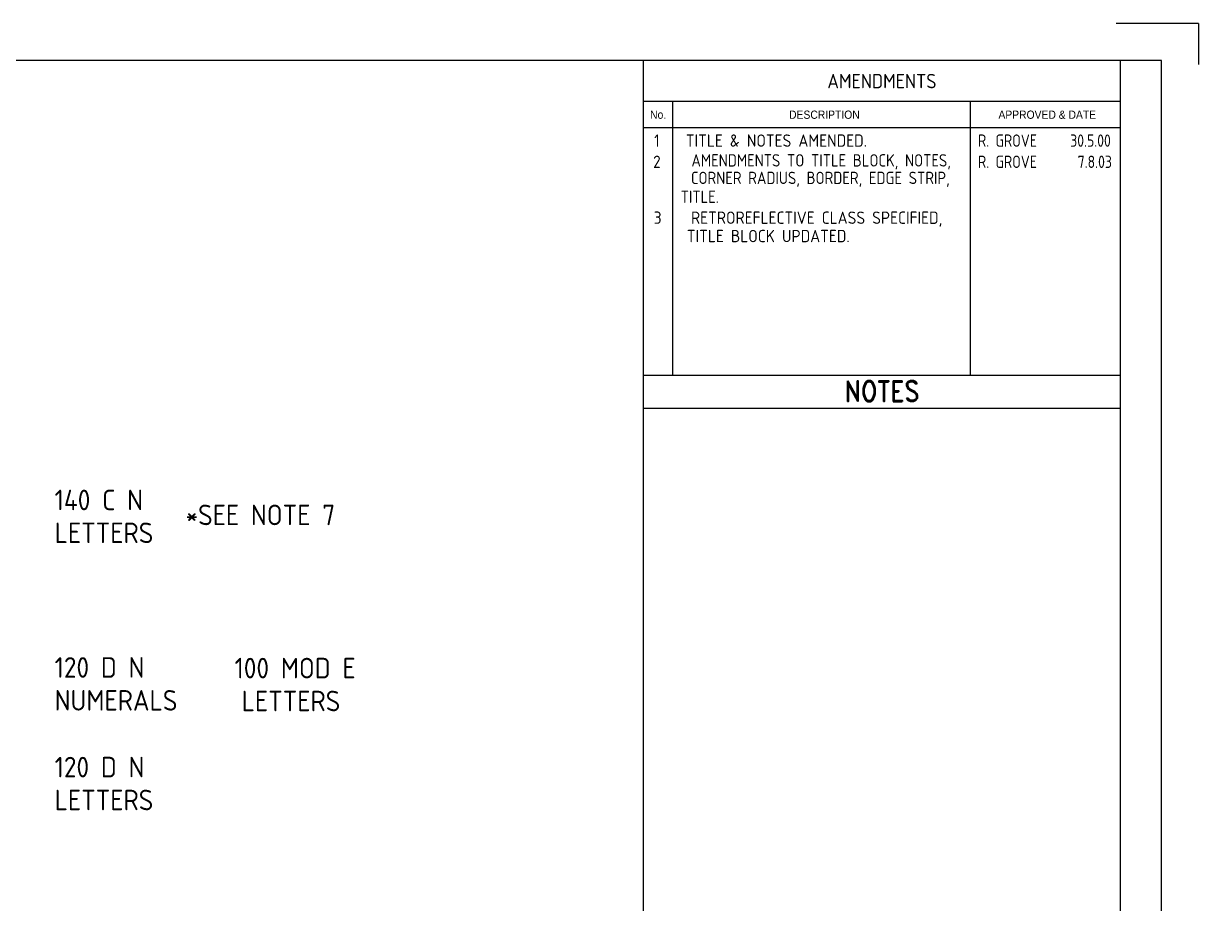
# Model space of a CAD drawing. Extents: x 0 to 420, y 0 to 297.
# Drawn here: x 277.1 to 420, y 190 to 297 of the extents above; entities that cross this region are included whole.
import ezdxf
from ezdxf.enums import TextEntityAlignment as Align

# ---------------------------------------------------------------- set-up
doc = ezdxf.new("R2010")
doc.units = 0
doc.header["$LTSCALE"] = 12
doc.header["$MEASUREMENT"] = 0
doc.layers.get('0').update_dxf_attribs({"linetype": 'CONTINUOUS'})
for name, color, linetype in [('T25', 1, 'CONTINUOUS'), ('TBLK18', 4, 'CONTINUOUS'), ('TBLK25', 1, 'CONTINUOUS'), ('TBLK35', 3, 'CONTINUOUS'), ('TBLK50', 7, 'CONTINUOUS')]:
    doc.layers.add(name, color=color, linetype=linetype)
doc.styles.add('HELVL', font='helvl.shx')
doc.styles.add('ISO', font='iso')
doc.styles.add('ROMAND', font='romand')

# ---------------------------------------------------------------- blocks, each defined once
blk = doc.blocks.new('A3BBLK')
at = {"layer": 'TBLK25'}
for q in [(410, 297), (420, 292)]:
    blk.add_line((420, 297), q, dxfattribs=at)
at = {"layer": 'TBLK50'}
for p, q in [((415.5, 292.5), (13, 292.5)), ((352.5, 4.5), (352.5, 292.5)), ((415.5, 4.5), (415.5, 292.5))]:
    blk.add_line(p, q, dxfattribs=at)
blk = doc.blocks.new('TBLK')
at = {"layer": 'TBLK25'}
for p, q in [((410.5, 287.5), (352.5, 287.5)), ((356.07, 254.19), (356.07, 287.5)), ((392.28, 254.19), (392.28, 287.5)), ((410.5, 284.3), (352.5, 284.3)), ((410.5, 254.19), (352.5, 254.19)), ((410.5, 250.19), (352.5, 250.19))]:
    blk.add_line(p, q, dxfattribs=at)
at = {"layer": 'TBLK35'}
blk.add_line((410.5, 57), (410.5, 292.5), dxfattribs=at)
blk.add_blockref('A3BBLK', (0, 0))
at = {"layer": 'TBLK18', "style": 'HELVL', "width": 0.9}
for s, p in [('No.', (354.29, 285.41)), ('DESCRIPTION', (374.51, 285.41)), ('APPROVED & DATE', (401.61, 285.41))]:
    blk.add_text(s, height=1, dxfattribs=at).set_placement(p, align=Align.CENTER)
at = {"layer": 'TBLK18', "style": 'ISO'}
blk.add_attdef('MR_DIRECTORATE', text='', height=1.5, dxfattribs=at).set_placement((381.5, 67.12), align=Align.CENTER)
for tag, p in [('STREET_NAME', (355.51, 61.1)), ('SUBURB_POSTCODE', (388.49, 61.1)), ('TELEPHONE_NO.', (368.31, 58.84)), ('FAX_NO.', (393.56, 58.84))]:
    blk.add_attdef(tag, p, '', height=1.5, dxfattribs=at)
at = {"layer": 'TBLK25', "style": 'ISO'}
blk.add_text('AMENDMENTS', height=1.75, dxfattribs=at).set_placement((381.5, 289.12), align=Align.CENTER)
at = {"layer": 'TBLK25', "style": 'ROMAND', "width": 0.85}
blk.add_text('NOTES', height=2.5, dxfattribs=at).set_placement((381.5, 251.03), align=Align.CENTER)
at = {"layer": 'TBLK25', "style": 'ISO'}
for tag, height, p in [('MR_BRANCH', 2, (381.5, 64.2)), ('ROAD_SECTION', 1.75, (384.5, 29.16)), ('SLK', 1.75, (384.5, 26.11)), ('CHAINAGE', 1.75, (384.5, 19.21)), ('DRG_TYPE_03', 1.75, (360.51, 11.5)), ('DRG_TYPE_02', 1.75, (360.51, 8.36)), ('DRG_TYPE_01', 1.75, (360.3, 5.42))]:
    blk.add_attdef(tag, text='', height=height, dxfattribs=at).set_placement(p, align=Align.CENTER)
for tag, p, height in [('FILE_NUMBER', (371.77, 53.24), 2.5), ('DESIGNED_/_DRAWN', (371.77, 48.49), 2), ('VERIFIED', (371.77, 43.49), 2), ('APPROVED', (371.77, 38.49), 2), ('LOCAL_AUTHORITY', (370.48, 16.73), 1.25)]:
    blk.add_attdef(tag, p, '', height=height, dxfattribs=at)
at = {"layer": 'TBLK35', "style": 'ISO', "width": 0.9}
for tag, p in [('ROAD_PROJECT&NUMBER', (384.5, 32.23)), ('DRAWING_DESCRIPTION', (384.5, 22.29))]:
    blk.add_attdef(tag, text='', height=2.5, dxfattribs=at).set_placement(p, align=Align.CENTER)
at = {"layer": 'TBLK50', "style": 'ISO'}
blk.add_attdef('DRG_NUMBER', (370.5, 6.02), '', height=5, dxfattribs=at)

msp = doc.modelspace()

# ---------------------------------------------------------------- block references
msp.add_blockref('TBLK', (0, 0))

# ---------------------------------------------------------------- texts
at = {"layer": 'T25', "style": 'ISO'}
for s, p in [('1', (354.14, 282.76)), ('TITLE & NOTES AMENDED.', (368.67, 282.76)), ('2', (354.14, 280.18))]:
    msp.add_text(s, height=1.5, dxfattribs=at).set_placement(p, align=Align.MIDDLE)
for s, width, p in [('R. GROVE', 0.9, (396.77, 282.76)), ('30.5.00', 0.9, (406.87, 282.76)), ('AMENDMENTS TO TITLE BLOCK, NOTES,', 0.95, (374.11, 280.18)), ('R. GROVE', 0.9, (396.77, 280.18)), ('7.8.03', 0.9, (407.39, 280.18)), ('CORNER RADIUS, BORDER, EDGE STRIP,', 0.95, (374.01, 278.05)), ('TITLE.', 0.95, (359.35, 275.93))]:
    msp.add_text(s, height=1.5, dxfattribs=dict(at, width=width)).set_placement(p, align=Align.MIDDLE)
for s, p in [('3', (354.24, 272.63)), ('RETROREFLECTIVE CLASS SPECIFIED,', (373.57, 272.63)), ('TITLE BLOCK UPDATED.', (367.68, 270.4))]:
    msp.add_text(s, height=1.5, dxfattribs=at).set_placement(p, align=Align.CENTER)
for s, p in [('140 C N', (280.9, 237.8)), ('*SEE NOTE 7', (296.82, 235.98)), ('LETTERS', (280.9, 233.8)), ('120 D N', (280.9, 217.43)), ('100 MOD E', (302.78, 217.35)), ('NUMERALS', (280.9, 213.43)), ('LETTERS', (303.64, 213.35)), ('120 D N', (280.9, 205.31)), ('LETTERS', (280.9, 201.31))]:
    msp.add_text(s, height=2.5, dxfattribs=at).set_placement(p)

doc.saveas('drawing.dxf')
